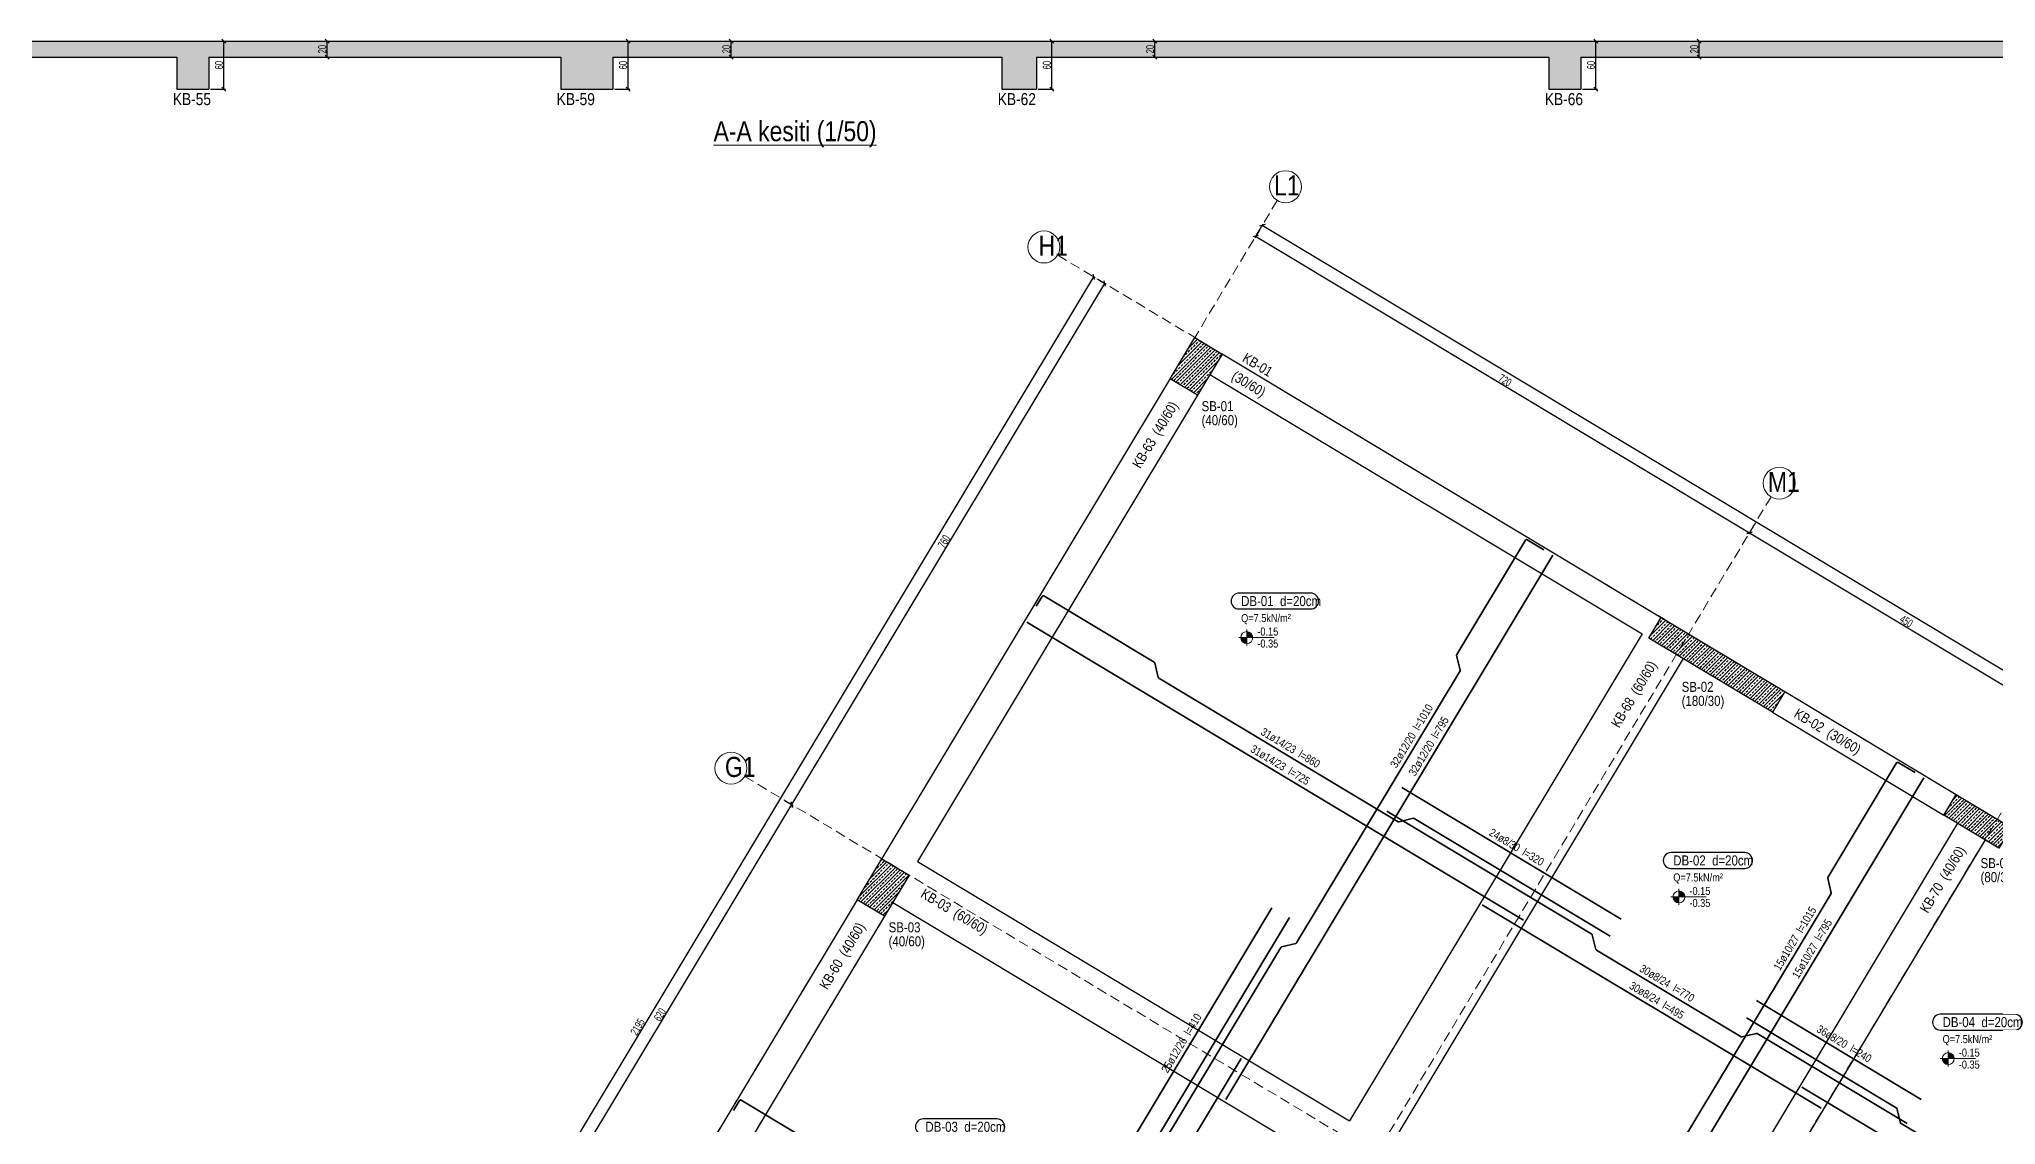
# Model space of a CAD drawing. Header units: millimetres. Extents: x 2068 to 9186, y 624 to 4235.
# Drawn here: x 4861 to 7306, y 2844 to 4202 of the extents above; entities that cross this region are included whole.
import ezdxf
from ezdxf.enums import TextEntityAlignment as Align

# ---------------------------------------------------------------- set-up
doc = ezdxf.new("R2010")
doc.units = ezdxf.units.MM
doc.linetypes.add('DASHED', pattern=[19.05, 12.7, -6.35])
for name, color, linetype, lineweight in [('AKS BALONU (BEYKENT)', 7, 'Continuous', 20), ('AKS CIZGISI (BEYKENT)', 252, 'DASHED', 20), ('AKS NO (BEYKENT)', 3, 'Continuous', 20), ('AKS OLCU (BEYKENT)', 200, 'Continuous', 20), ('DONATI (BEYKENT)', 4, 'Continuous', 35), ('DONATI YAZISI (BEYKENT)', 3, 'Continuous', 20), ('DOSEME ISMI (BEYKENT)', 9, 'Continuous', 20), ('DOSEME PAFTA (BEYKENT)', 3, 'Continuous', 20), ('DOSEME SINIRI (BEYKENT)', 2, 'Continuous', 30), ('KESIT ISMI (BEYKENT)', 6, 'Continuous', 20), ('KIRIS (BEYKENT)', 2, 'Continuous', 30), ('KIRIS ISMI (BEYKENT)', 40, 'Continuous', 20), ('KOLON (BEYKENT)', 3, 'Continuous', 30), ('KOLON ISMI (BEYKENT)', 91, 'Continuous', 20), ('KOT CIZGI (BEYKENT)', 120, 'Continuous', 20), ('KOT YAZI (BEYKENT)', 7, 'Continuous', 20), ('OLCU (BEYKENT)', 14, 'Continuous', 20), ('TARAMA (BEYKENT)', 252, 'Continuous', 25), ('YAZI (BEYKENT)', 140, 'Continuous', 20)]:
    doc.layers.add(name, color=color, linetype=linetype, lineweight=lineweight)
doc.styles.add('DONATI YAZISI (BEYKENT)', font='')
doc.styles.add('DSMOLC-50', font='bahnschrift light condensed', dxfattribs={"width": 0.75, "height": 10})
doc.styles.add('KLNOLC-25', font='bahnschrift light condensed', dxfattribs={"width": 0.75, "height": 10})
doc.styles.add('KOT (BEYKENT)', font='')
doc.styles.add('YAZI (BEYKENT)', font='')
doc.styles.get('DONATI YAZISI (BEYKENT)').set_extended_font_data('Bahnschrift Light Condensed')
doc.styles.get('KOT (BEYKENT)').set_extended_font_data('Bahnschrift Light Condensed')
doc.styles.get('YAZI (BEYKENT)').set_extended_font_data('Bahnschrift Light Condensed')
doc.dimstyles.new('DSMOLC-50', dxfattribs={"dimtxt": 10, "dimasz": 5, "dimexe": 2, "dimexo": 2, "dimgap": 1, "dimtad": 1, "dimdec": 1, "dimrnd": 0.5, "dimzin": 12, "dimdsep": 46, "dimtxsty": 'DSMOLC-50', "dimblk": 'OBLIQUE', "dimblk1": 'OBLIQUE', "dimblk2": 'OBLIQUE', "dimcen": 0, "dimclrt": 7, "dimadec": 0, "dimazin": 0, "dimtfac": 1, "dimtdec": 4, "dimtix": 1, "dimtmove": 2, "dimatfit": 3, "dimfxl": 1, "dimtzin": 0, "dimarcsym": 0})
pattern_1 = [(45, (900.76, 27.5714), (-4.4194174, 4.4194174), []), (45, (905.1795, 27.5714), (-4.4194174, 4.4194174), [3.125, -1.5625])]

# ---------------------------------------------------------------- blocks, each defined once
blk = doc.blocks.new('_Oblique')
at = {"color": 0, "linetype": 'ByBlock', "lineweight": -2}
blk.add_line((-0.5, -0.5), (0.5, 0.5), dxfattribs=at)
blk = doc.blocks.new('*D83')
at = {"layer": 'AKS OLCU (BEYKENT)', "color": 0, "lineweight": -2, "transparency": 16777216}
for p, q in [((6386.4, 3963.8), (6380.2, 3953.5)), ((6381.2, 3955.3), (6998.5, 3584.6)), ((7003.7, 3593.2), (6997.5, 3582.9))]:
    blk.add_line(p, q, dxfattribs=at)
at = {"layer": 'DEFPOINTS', "color": 0, "transparency": 16777216}
for p in [(6387.4, 3965.5), (6998.5, 3584.6), (7004.7, 3594.9)]:
    blk.add_point(p, dxfattribs=at)
at = {"layer": 'AKS OLCU (BEYKENT)', "color": 0, "lineweight": -2, "transparency": 16777216, "xscale": 5, "yscale": 5, "zscale": 5}
for p, rotation in [((6381.2, 3955.3), 149.0195588067495), ((6998.5, 3584.6), 329.0195588067495)]:
    blk.add_blockref('_Oblique', p, dxfattribs=dict(at, rotation=rotation))
at = {"layer": 'AKS OLCU (BEYKENT)', "color": 7, "transparency": 16777216, "insert": (6693, 3775.2), "char_height": 10, "attachment_point": 5, "rotation": 329.0196, "style": 'DSMOLC-50'}
blk.add_mtext('720', dxfattribs=at)
blk = doc.blocks.new('*D84')
at = {"layer": 'AKS OLCU (BEYKENT)', "color": 0, "lineweight": -2, "transparency": 16777216}
for p, q in [((7003.7, 3593.2), (6997.5, 3582.9)), ((6998.5, 3584.6), (7384.3, 3353)), ((7389.5, 3361.6), (7383.3, 3351.3))]:
    blk.add_line(p, q, dxfattribs=at)
at = {"layer": 'DEFPOINTS', "color": 0, "transparency": 16777216}
for p in [(7004.7, 3594.9), (7384.3, 3353), (7390.5, 3363.3)]:
    blk.add_point(p, dxfattribs=at)
at = {"layer": 'AKS OLCU (BEYKENT)', "color": 0, "lineweight": -2, "transparency": 16777216, "xscale": 5, "yscale": 5, "zscale": 5}
for p, rotation in [((6998.5, 3584.6), 149.0195588067495), ((7384.3, 3353), 329.0195588067495)]:
    blk.add_blockref('_Oblique', p, dxfattribs=dict(at, rotation=rotation))
at = {"layer": 'AKS OLCU (BEYKENT)', "color": 7, "transparency": 16777216, "insert": (7194.6, 3474), "char_height": 10, "attachment_point": 5, "rotation": 329.0196, "style": 'DSMOLC-50'}
blk.add_mtext('450', dxfattribs=at)
blk = doc.blocks.new('*D88')
at = {"layer": 'AKS OLCU (BEYKENT)', "color": 0, "lineweight": -2, "transparency": 16777216}
for p, q in [((6388.4, 3967.3), (6390.5, 3970.7)), ((6389.5, 3969), (9007.4, 2397.2)), ((9006.4, 2395.5), (9008.4, 2398.9))]:
    blk.add_line(p, q, dxfattribs=at)
at = {"layer": 'DEFPOINTS', "color": 0, "transparency": 16777216}
for p in [(6387.4, 3965.5), (9007.4, 2397.2), (9005.3, 2393.7)]:
    blk.add_point(p, dxfattribs=at)
at = {"layer": 'AKS OLCU (BEYKENT)', "color": 0, "lineweight": -2, "transparency": 16777216, "xscale": 5, "yscale": 5, "zscale": 5}
for p, rotation in [((6389.5, 3969), 149.0195588067495), ((9007.4, 2397.2), 329.0195588067495)]:
    blk.add_blockref('_Oblique', p, dxfattribs=dict(at, rotation=rotation))
at = {"layer": 'AKS OLCU (BEYKENT)', "color": 7, "transparency": 16777216, "insert": (7701.6, 3188.3), "char_height": 10, "attachment_point": 5, "rotation": 329.0196, "style": 'DSMOLC-50'}
blk.add_mtext('3053.5', dxfattribs=at)
blk = doc.blocks.new('*D127')
at = {"layer": 'AKS OLCU (BEYKENT)', "color": 0, "lineweight": -2, "transparency": 16777216}
for p, q in [((3534.5, 3118.6), (3536.5, 3122)), ((3535.5, 3120.3), (5258.7, 2085.7)), ((5257.7, 2083.9), (5259.8, 2087.4))]:
    blk.add_line(p, q, dxfattribs=at)
at = {"layer": 'DEFPOINTS', "color": 0, "transparency": 16777216}
for p in [(3533.4, 3116.9), (5256.7, 2082.2), (5258.7, 2085.7)]:
    blk.add_point(p, dxfattribs=at)
at = {"layer": 'AKS OLCU (BEYKENT)', "color": 0, "lineweight": -2, "transparency": 16777216, "xscale": 5, "yscale": 5, "zscale": 5}
for p, rotation in [((3535.5, 3120.3), 149.019697985541), ((5258.7, 2085.7), 329.019697985541)]:
    blk.add_blockref('_Oblique', p, dxfattribs=dict(at, rotation=rotation))
at = {"layer": 'AKS OLCU (BEYKENT)', "color": 7, "transparency": 16777216, "insert": (4400.3, 2608.2), "char_height": 10, "attachment_point": 5, "rotation": 329.0197, "style": 'DSMOLC-50'}
blk.add_mtext('2010', dxfattribs=at)
blk = doc.blocks.new('*D130')
at = {"layer": 'AKS OLCU (BEYKENT)', "color": 0, "lineweight": -2, "transparency": 16777216}
for p, q in [((5482.2, 2713.2), (5801.4, 3244.7)), ((5792.8, 3249.9), (5803.1, 3243.7)), ((5473.7, 2718.3), (5484, 2712.1))]:
    blk.add_line(p, q, dxfattribs=at)
at = {"layer": 'DEFPOINTS', "color": 0, "transparency": 16777216}
for p in [(5791.1, 3250.9), (5801.4, 3244.7), (5472, 2719.3)]:
    blk.add_point(p, dxfattribs=at)
at = {"layer": 'AKS OLCU (BEYKENT)', "color": 0, "lineweight": -2, "transparency": 16777216, "xscale": 5, "yscale": 5, "zscale": 5}
for p, rotation in [((5801.4, 3244.7), 59.02005445006816), ((5482.2, 2713.2), 239.0200544500682)]:
    blk.add_blockref('_Oblique', p, dxfattribs=dict(at, rotation=rotation))
at = {"layer": 'AKS OLCU (BEYKENT)', "color": 7, "transparency": 16777216, "insert": (5636.6, 2982.1), "char_height": 10, "attachment_point": 5, "rotation": 59.0201, "style": 'DSMOLC-50'}
blk.add_mtext('620', dxfattribs=at)
blk = doc.blocks.new('*D131')
at = {"layer": 'AKS OLCU (BEYKENT)', "color": 0, "lineweight": -2, "transparency": 16777216}
for p, q in [((5801.4, 3244.7), (6192.6, 3896.3)), ((6184, 3901.5), (6194.3, 3895.3)), ((5792.8, 3249.9), (5803.1, 3243.7))]:
    blk.add_line(p, q, dxfattribs=at)
at = {"layer": 'DEFPOINTS', "color": 0, "transparency": 16777216}
for p in [(6182.3, 3902.5), (6192.6, 3896.3), (5791.1, 3250.9)]:
    blk.add_point(p, dxfattribs=at)
at = {"layer": 'AKS OLCU (BEYKENT)', "color": 0, "lineweight": -2, "transparency": 16777216, "xscale": 5, "yscale": 5, "zscale": 5}
for p, rotation in [((6192.6, 3896.3), 59.02005445006816), ((5801.4, 3244.7), 239.0200544500682)]:
    blk.add_blockref('_Oblique', p, dxfattribs=dict(at, rotation=rotation))
at = {"layer": 'AKS OLCU (BEYKENT)', "color": 7, "transparency": 16777216, "insert": (5991.7, 3573.7), "char_height": 10, "attachment_point": 5, "rotation": 59.0201, "style": 'DSMOLC-50'}
blk.add_mtext('760', dxfattribs=at)
blk = doc.blocks.new('*D132')
at = {"layer": 'AKS OLCU (BEYKENT)', "color": 0, "lineweight": -2, "transparency": 16777216}
for p, q in [((5049, 2022.7), (6178.9, 3904.5)), ((6180.6, 3903.5), (6177.1, 3905.6)), ((5050.8, 2021.7), (5047.3, 2023.7))]:
    blk.add_line(p, q, dxfattribs=at)
at = {"layer": 'DEFPOINTS', "color": 0, "transparency": 16777216}
for p in [(6178.9, 3904.5), (6182.3, 3902.5), (5052.5, 2020.7)]:
    blk.add_point(p, dxfattribs=at)
at = {"layer": 'AKS OLCU (BEYKENT)', "color": 0, "lineweight": -2, "transparency": 16777216, "xscale": 5, "yscale": 5, "zscale": 5}
for p, rotation in [((6178.9, 3904.5), 59.02005445006816), ((5049, 2022.7), 239.0200544500682)]:
    blk.add_blockref('_Oblique', p, dxfattribs=dict(at, rotation=rotation))
at = {"layer": 'AKS OLCU (BEYKENT)', "color": 7, "transparency": 16777216, "insert": (5608.7, 2966.8), "char_height": 10, "attachment_point": 5, "rotation": 59.0201, "style": 'DSMOLC-50'}
blk.add_mtext('2195', dxfattribs=at)
blk = doc.blocks.new('*D143')
at = {"layer": 'DEFPOINTS', "color": 0, "transparency": 16777216}
for p in [(5072.7, 4199.3), (5091.6, 4199.3), (5072.7, 4139.3)]:
    blk.add_point(p, dxfattribs=at)
at = {"layer": 'OLCU (BEYKENT)', "color": 0, "lineweight": -2, "transparency": 16777216}
for p, q in [((5074.7, 4199.3), (5093.6, 4199.3)), ((5091.6, 4139.3), (5091.6, 4199.3)), ((5074.7, 4139.3), (5093.6, 4139.3))]:
    blk.add_line(p, q, dxfattribs=at)
at = {"layer": 'OLCU (BEYKENT)', "color": 0, "lineweight": -2, "transparency": 16777216, "xscale": 5, "yscale": 5, "zscale": 5}
for p, rotation in [((5091.6, 4199.3), 90), ((5091.6, 4139.3), 270)]:
    blk.add_blockref('_Oblique', p, dxfattribs=dict(at, rotation=rotation))
at = {"layer": 'OLCU (BEYKENT)', "color": 7, "lineweight": -3, "transparency": 16777216, "insert": (5085.5, 4169.3), "char_height": 10, "attachment_point": 5, "rotation": 90, "style": 'KLNOLC-25'}
blk.add_mtext('60', dxfattribs=at)
blk = doc.blocks.new('*D144')
at = {"layer": 'DEFPOINTS', "color": 0, "transparency": 16777216}
for p in [(5203, 4199.3), (5220.6, 4199.3), (5203, 4179.3)]:
    blk.add_point(p, dxfattribs=at)
at = {"layer": 'OLCU (BEYKENT)', "color": 0, "lineweight": -2, "transparency": 16777216}
for p, q in [((5205, 4199.3), (5222.6, 4199.3)), ((5220.6, 4179.3), (5220.6, 4199.3)), ((5205, 4179.3), (5222.6, 4179.3))]:
    blk.add_line(p, q, dxfattribs=at)
at = {"layer": 'OLCU (BEYKENT)', "color": 0, "lineweight": -2, "transparency": 16777216, "xscale": 5, "yscale": 5, "zscale": 5}
for p, rotation in [((5220.6, 4199.3), 90), ((5220.6, 4179.3), 270)]:
    blk.add_blockref('_Oblique', p, dxfattribs=dict(at, rotation=rotation))
at = {"layer": 'OLCU (BEYKENT)', "color": 7, "lineweight": -3, "transparency": 16777216, "insert": (5214.5, 4189.3), "char_height": 10, "attachment_point": 5, "rotation": 90, "style": 'KLNOLC-25'}
blk.add_mtext('20', dxfattribs=at)
blk = doc.blocks.new('*D145')
at = {"layer": 'DEFPOINTS', "color": 0, "transparency": 16777216}
for p in [(5577.9, 4199.3), (5596.8, 4199.3), (5577.9, 4139.3)]:
    blk.add_point(p, dxfattribs=at)
at = {"layer": 'OLCU (BEYKENT)', "color": 0, "lineweight": -2, "transparency": 16777216}
for p, q in [((5579.9, 4199.3), (5598.8, 4199.3)), ((5596.8, 4139.3), (5596.8, 4199.3)), ((5579.9, 4139.3), (5598.8, 4139.3))]:
    blk.add_line(p, q, dxfattribs=at)
at = {"layer": 'OLCU (BEYKENT)', "color": 0, "lineweight": -2, "transparency": 16777216, "xscale": 5, "yscale": 5, "zscale": 5}
for p, rotation in [((5596.8, 4199.3), 90), ((5596.8, 4139.3), 270)]:
    blk.add_blockref('_Oblique', p, dxfattribs=dict(at, rotation=rotation))
at = {"layer": 'OLCU (BEYKENT)', "color": 7, "lineweight": -3, "transparency": 16777216, "insert": (5590.7, 4169.3), "char_height": 10, "attachment_point": 5, "rotation": 90, "style": 'KLNOLC-25'}
blk.add_mtext('60', dxfattribs=at)
blk = doc.blocks.new('*D146')
at = {"layer": 'DEFPOINTS', "color": 0, "transparency": 16777216}
for p in [(5708.2, 4199.3), (5725.8, 4199.3), (5708.2, 4179.3)]:
    blk.add_point(p, dxfattribs=at)
at = {"layer": 'OLCU (BEYKENT)', "color": 0, "lineweight": -2, "transparency": 16777216}
for p, q in [((5710.2, 4199.3), (5727.8, 4199.3)), ((5725.8, 4179.3), (5725.8, 4199.3)), ((5710.2, 4179.3), (5727.8, 4179.3))]:
    blk.add_line(p, q, dxfattribs=at)
at = {"layer": 'OLCU (BEYKENT)', "color": 0, "lineweight": -2, "transparency": 16777216, "xscale": 5, "yscale": 5, "zscale": 5}
for p, rotation in [((5725.8, 4199.3), 90), ((5725.8, 4179.3), 270)]:
    blk.add_blockref('_Oblique', p, dxfattribs=dict(at, rotation=rotation))
at = {"layer": 'OLCU (BEYKENT)', "color": 7, "lineweight": -3, "transparency": 16777216, "insert": (5719.7, 4189.3), "char_height": 10, "attachment_point": 5, "rotation": 90, "style": 'KLNOLC-25'}
blk.add_mtext('20', dxfattribs=at)
blk = doc.blocks.new('*D147')
at = {"layer": 'DEFPOINTS', "color": 0, "transparency": 16777216}
for p in [(6107.5, 4199.3), (6126.4, 4199.3), (6107.5, 4139.3)]:
    blk.add_point(p, dxfattribs=at)
at = {"layer": 'OLCU (BEYKENT)', "color": 0, "lineweight": -2, "transparency": 16777216}
for p, q in [((6109.5, 4199.3), (6128.4, 4199.3)), ((6126.4, 4139.3), (6126.4, 4199.3)), ((6109.5, 4139.3), (6128.4, 4139.3))]:
    blk.add_line(p, q, dxfattribs=at)
at = {"layer": 'OLCU (BEYKENT)', "color": 0, "lineweight": -2, "transparency": 16777216, "xscale": 5, "yscale": 5, "zscale": 5}
for p, rotation in [((6126.4, 4199.3), 90), ((6126.4, 4139.3), 270)]:
    blk.add_blockref('_Oblique', p, dxfattribs=dict(at, rotation=rotation))
at = {"layer": 'OLCU (BEYKENT)', "color": 7, "lineweight": -3, "transparency": 16777216, "insert": (6120.3, 4169.3), "char_height": 10, "attachment_point": 5, "rotation": 90, "style": 'KLNOLC-25'}
blk.add_mtext('60', dxfattribs=at)
blk = doc.blocks.new('*D148')
at = {"layer": 'DEFPOINTS', "color": 0, "transparency": 16777216}
for p in [(6237.8, 4199.3), (6255.4, 4199.3), (6237.8, 4179.3)]:
    blk.add_point(p, dxfattribs=at)
at = {"layer": 'OLCU (BEYKENT)', "color": 0, "lineweight": -2, "transparency": 16777216}
for p, q in [((6239.8, 4199.3), (6257.4, 4199.3)), ((6255.4, 4179.3), (6255.4, 4199.3)), ((6239.8, 4179.3), (6257.4, 4179.3))]:
    blk.add_line(p, q, dxfattribs=at)
at = {"layer": 'OLCU (BEYKENT)', "color": 0, "lineweight": -2, "transparency": 16777216, "xscale": 5, "yscale": 5, "zscale": 5}
for p, rotation in [((6255.4, 4199.3), 90), ((6255.4, 4179.3), 270)]:
    blk.add_blockref('_Oblique', p, dxfattribs=dict(at, rotation=rotation))
at = {"layer": 'OLCU (BEYKENT)', "color": 7, "lineweight": -3, "transparency": 16777216, "insert": (6249.2, 4189.3), "char_height": 10, "attachment_point": 5, "rotation": 90, "style": 'KLNOLC-25'}
blk.add_mtext('20', dxfattribs=at)
blk = doc.blocks.new('*D149')
at = {"layer": 'DEFPOINTS', "color": 0, "transparency": 16777216}
for p in [(6787.7, 4199.3), (6806.6, 4199.3), (6787.7, 4139.3)]:
    blk.add_point(p, dxfattribs=at)
at = {"layer": 'OLCU (BEYKENT)', "color": 0, "lineweight": -2, "transparency": 16777216}
for p, q in [((6789.7, 4199.3), (6808.6, 4199.3)), ((6806.6, 4139.3), (6806.6, 4199.3)), ((6789.7, 4139.3), (6808.6, 4139.3))]:
    blk.add_line(p, q, dxfattribs=at)
at = {"layer": 'OLCU (BEYKENT)', "color": 0, "lineweight": -2, "transparency": 16777216, "xscale": 5, "yscale": 5, "zscale": 5}
for p, rotation in [((6806.6, 4199.3), 90), ((6806.6, 4139.3), 270)]:
    blk.add_blockref('_Oblique', p, dxfattribs=dict(at, rotation=rotation))
at = {"layer": 'OLCU (BEYKENT)', "color": 7, "lineweight": -3, "transparency": 16777216, "insert": (6800.5, 4169.3), "char_height": 10, "attachment_point": 5, "rotation": 90, "style": 'KLNOLC-25'}
blk.add_mtext('60', dxfattribs=at)
blk = doc.blocks.new('*D150')
at = {"layer": 'DEFPOINTS', "color": 0, "transparency": 16777216}
for p in [(6918, 4199.3), (6935.6, 4199.3), (6918, 4179.3)]:
    blk.add_point(p, dxfattribs=at)
at = {"layer": 'OLCU (BEYKENT)', "color": 0, "lineweight": -2, "transparency": 16777216}
for p, q in [((6920, 4199.3), (6937.6, 4199.3)), ((6935.6, 4179.3), (6935.6, 4199.3)), ((6920, 4179.3), (6937.6, 4179.3))]:
    blk.add_line(p, q, dxfattribs=at)
at = {"layer": 'OLCU (BEYKENT)', "color": 0, "lineweight": -2, "transparency": 16777216, "xscale": 5, "yscale": 5, "zscale": 5}
for p, rotation in [((6935.6, 4199.3), 90), ((6935.6, 4179.3), 270)]:
    blk.add_blockref('_Oblique', p, dxfattribs=dict(at, rotation=rotation))
at = {"layer": 'OLCU (BEYKENT)', "color": 7, "lineweight": -3, "transparency": 16777216, "insert": (6929.5, 4189.3), "char_height": 10, "attachment_point": 5, "rotation": 90, "style": 'KLNOLC-25'}
blk.add_mtext('20', dxfattribs=at)

msp = doc.modelspace()

# ---------------------------------------------------------------- hatches: boundary and pattern name
at = {"layer": 'KOT CIZGI (BEYKENT)'}
h = msp.add_hatch(color=256, dxfattribs=at)
h.dxf.hatch_style = 1
h.paths.add_polyline_path([(6370.18, 3453.59), (6362.68, 3453.59, 0.4142136), (6370.18, 3446.09)])
h = msp.add_hatch(color=256, dxfattribs=at)
h.dxf.hatch_style = 1
h.paths.add_polyline_path([(6370.18, 3461.09), (6370.18, 3453.59), (6377.68, 3453.59, 0.4142136)])
h = msp.add_hatch(color=256, dxfattribs=at)
h.dxf.hatch_style = 1
h.paths.add_polyline_path([(6910.31, 3136.8), (6910.31, 3129.3), (6917.81, 3129.3, 0.4142136)])
h = msp.add_hatch(color=256, dxfattribs=at)
h.dxf.hatch_style = 1
h.paths.add_polyline_path([(6910.31, 3129.3), (6902.81, 3129.3, 0.4142136), (6910.31, 3121.8)])
h = msp.add_hatch(color=256, dxfattribs=at)
h.dxf.hatch_style = 1
h.paths.add_polyline_path([(7246.96, 2927.18), (7239.46, 2927.18, 0.4142136), (7246.96, 2919.68)])
h = msp.add_hatch(color=256, dxfattribs=at)
h.dxf.hatch_style = 1
h.paths.add_polyline_path([(7246.96, 2934.68), (7246.96, 2927.18), (7254.46, 2927.18, 0.4142136)])
at = {"layer": 'TARAMA (BEYKENT)', "lineweight": -3}
h = msp.add_hatch(dxfattribs=at)
h.set_pattern_fill('ANSI33', color=256)
h.set_pattern_definition([(45, (900.76, -61.697), (-4.490128, 4.490128), []), (45, (905.25, -61.697), (-4.490128, 4.490128), [3.175, -1.5875])])
h.paths.add_polyline_path([(2832.72, 4179.31), (3367.65, 4179.31), (3367.65, 4139.31), (3407.72, 4139.31), (3407.72, 4179.31), (3892.13, 4179.31), (3892.13, 4139.31), (3932.15, 4139.31), (3932.15, 4179.31), (4324.84, 4179.31), (4324.84, 4139.31), (4366.04, 4139.31), (4366.04, 4179.31), (5032.73, 4179.31), (5032.73, 4139.31), (5072.72, 4139.31), (5072.72, 4179.31), (5512.55, 4179.31), (5512.55, 4139.31), (5577.94, 4139.31), (5577.94, 4179.31), (6063.87, 4179.31), (6063.87, 4139.31), (6107.47, 4139.31), (6107.47, 4179.31), (6747.72, 4179.31), (6747.72, 4139.31), (6787.72, 4139.31), (6787.72, 4179.31), (7637.72, 4179.31), (7637.72, 4139.31), (7677.72, 4139.31), (7677.72, 4179.31), (8185.02, 4179.31), (8185.02, 4139.31), (8227.18, 4139.31), (8227.18, 4179.31), (8892.72, 4179.31), (8892.72, 4139.31), (8922.8, 4139.31), (8922.8, 4199.31), (2802.72, 4199.31), (2802.72, 4139.31), (2832.72, 4139.31)])
at = {"layer": 'TARAMA (BEYKENT)'}
h = msp.add_hatch(dxfattribs=at)
h.set_pattern_fill('ANSI33', color=256, style=0, pattern_type=0)
h.set_pattern_definition(pattern_1)
h.paths.add_polyline_path([(6305.25, 3828.69), (6339.54, 3808.1), (6308.65, 3756.66), (6274.36, 3777.25)], flags=0)
h = msp.add_hatch(dxfattribs=at)
h.set_pattern_fill('ANSI33', color=256, style=0, pattern_type=0)
h.set_pattern_definition(pattern_1)
h.paths.add_polyline_path([(6888.24, 3478.67), (7042.56, 3386.01), (7027.12, 3360.29), (6872.8, 3452.95)], flags=0)
h = msp.add_hatch(dxfattribs=at)
h.set_pattern_fill('ANSI33', color=256, style=0, pattern_type=0)
h.set_pattern_definition(pattern_1)
h.paths.add_polyline_path([(7256.9, 3257.33), (7325.48, 3216.15), (7310.04, 3190.43), (7241.45, 3231.61)], flags=0)
h = msp.add_hatch(dxfattribs=at)
h.set_pattern_fill('ANSI33', color=256, style=0, pattern_type=0)
h.set_pattern_definition(pattern_1)
h.paths.add_polyline_path([(5914.04, 3177.11), (5948.33, 3156.52), (5917.45, 3105.08), (5883.15, 3125.67)], flags=0)

# ---------------------------------------------------------------- linework, layer by layer
at = {"layer": 'AKS BALONU (BEYKENT)'}
for centre in [(6418.49, 4017.31), (6116.62, 3941.91), (7035.78, 3646.69), (5725.42, 3290.33)]:
    msp.add_circle(centre, 20, dxfattribs=at)
at = {"layer": 'AKS CIZGISI (BEYKENT)'}
for p, q in [((6408.19, 4000.16), (4865.37, 1430.47)), ((6133.77, 3931.62), (8922.72, 2257.17)), ((7025.48, 3629.55), (5899.98, 1754.94)), ((7411.29, 3397.91), (6387.9, 1693.4)), ((5742.56, 3280.03), (8027.16, 1908.43))]:
    msp.add_line(p, q, dxfattribs=at)
at = {"layer": 'DONATI (BEYKENT)'}
for points in [[(6218.64, 2742.99), (6412.59, 3066.02, -0.1989124), (6413.51, 3066.7), (6431.51, 3071.2, 0.1989124), (6432.44, 3071.88), (6636.67, 3412.04, 0.1989124), (6636.83, 3413.17), (6632.34, 3431.18, -0.1989124), (6632.51, 3432.31), (6718.41, 3575.38, -0.4142136), (6720.46, 3575.89), (6741.47, 3563.28)], [(6106.96, 3492.64), (6114.41, 3505.06, -0.4142136), (6116.47, 3505.57), (6254.41, 3422.76, -0.1989124), (6255.09, 3421.83), (6259.59, 3403.83, 0.1989124), (6260.27, 3402.91), (6559.28, 3223.38, 0.1989124), (6560.42, 3223.22), (6578.42, 3227.71, -0.1989124), (6579.56, 3227.54), (6824.57, 3080.44)], [(6680.04, 2460.13), (6876.56, 2787.45, -0.1989124), (6877.48, 2788.14), (6895.49, 2792.63, 0.1989124), (6896.41, 2793.31), (7100.64, 3133.47, 0.1989124), (7100.81, 3134.61), (7096.31, 3152.61, -0.1989124), (7096.48, 3153.75), (7182.38, 3296.81, -0.4142136), (7184.44, 3297.33), (7205.45, 3284.71)], [(6545.41, 3236.38), (6801.4, 3082.68, -0.1989124), (6802.08, 3081.76), (6806.58, 3063.76, 0.1989124), (6807.26, 3062.84), (6987.95, 2954.35, 0.1989124), (6989.09, 2954.18), (7007.09, 2958.68, -0.1989124), (7008.23, 2958.51), (7195.62, 2846)], [(5832.32, 2118.97), (6019.02, 2429.93, -0.1989124), (6019.94, 2430.62), (6037.95, 2435.11, 0.1989124), (6038.87, 2435.8), (6234.58, 2761.76, 0.1989124), (6234.75, 2762.89), (6230.25, 2780.9, -0.1989124), (6230.42, 2782.03), (6423.45, 3103.54)], [(6994.77, 2978.25), (7182.06, 2865.8, -0.1989124), (7182.74, 2864.88), (7187.24, 2846.88, 0.1989124), (7187.92, 2845.95), (7363.47, 2740.56, 0.1989124), (7364.6, 2740.39), (7382.61, 2744.88, -0.1989124), (7383.74, 2744.71), (7636.4, 2593.02)], [(5728.52, 2862.32), (5735.98, 2874.75, -0.4142136), (5738.04, 2875.27), (5875.97, 2792.45, -0.1989124), (5876.65, 2791.53), (5881.15, 2773.53, 0.1989124), (5881.83, 2772.6), (6180.85, 2593.08, 0.1989124), (6181.98, 2592.91), (6199.99, 2597.4, -0.1989124), (6201.12, 2597.23), (6446.13, 2450.14)]]:
    msp.add_lwpolyline(points, format="xyb", dxfattribs=at)
for points in [[(6343.91, 2875.86), (6752.61, 3556.59)], [(6095.11, 3472.91), (6715.84, 3100.23)], [(6807.88, 2597.3), (7216.59, 3278.02)], [(6563.81, 3266.15), (6838.17, 3101.43)], [(6190.62, 2764.31), (6401.66, 3115.81)], [(6664.4, 3119.45), (7087.93, 2865.17)], [(7007.49, 2999.77), (7213.25, 2876.23)], [(5963.15, 2261.1), (6363.13, 2927.31)], [(7063.92, 2891.24), (7478.88, 2642.1)]]:
    msp.add_lwpolyline(points, dxfattribs=at)
at = {"layer": 'DOSEME PAFTA (BEYKENT)', "lineweight": -3}
for points in [[(6360.47, 3489.31), (6450.08, 3489.31, 1), (6450.08, 3509.09), (6360.47, 3509.09, 1)], [(6900.59, 3165.02), (6992.52, 3165.02, 1), (6992.52, 3184.8), (6900.59, 3184.8, 1)], [(7237.24, 2962.89), (7329.73, 2962.89, 1), (7329.73, 2982.68), (7237.24, 2982.68, 1)], [(5965.83, 2832.01), (6057.7, 2832.01, 1), (6057.7, 2851.79), (5965.83, 2851.79, 1)]]:
    msp.add_lwpolyline(points, format="xyb", close=True, dxfattribs=at)
at = {"layer": 'DOSEME SINIRI (BEYKENT)'}
for p, q in [((2802.72, 4199.31), (8922.8, 4199.31)), ((4366.04, 4179.31), (5032.73, 4179.31)), ((5032.73, 4179.31), (5032.73, 4139.31)), ((5072.72, 4179.31), (5072.72, 4139.31)), ((5072.72, 4179.31), (5512.55, 4179.31)), ((5512.55, 4179.31), (5512.55, 4139.31)), ((5577.94, 4179.31), (5577.94, 4139.31)), ((5577.94, 4179.31), (6063.87, 4179.31)), ((6063.87, 4179.31), (6063.87, 4139.31)), ((6107.47, 4179.31), (6107.47, 4139.31)), ((6107.47, 4179.31), (6747.72, 4179.31)), ((6747.72, 4179.31), (6747.72, 4139.31)), ((6787.72, 4179.31), (6787.72, 4139.31)), ((6787.72, 4179.31), (7637.72, 4179.31)), ((5032.73, 4139.31), (5072.72, 4139.31)), ((5512.55, 4139.31), (5577.94, 4139.31)), ((6063.87, 4139.31), (6107.47, 4139.31)), ((6747.72, 4139.31), (6787.72, 4139.31))]:
    msp.add_line(p, q, dxfattribs=at)
at = {"layer": 'KIRIS (BEYKENT)'}
for p, q in [((6339.45, 3808.15), (6888.24, 3478.66)), ((6274.4, 3777.35), (5914.08, 3177.21)), ((6324.01, 3782.44), (6864.22, 3458.09)), ((6308.69, 3756.76), (5958.63, 3173.67)), ((6864.22, 3458.09), (6498.75, 2849.38)), ((6915.72, 3427.3), (6550.19, 2818.5)), ((7042.56, 3386.01), (7256.89, 3257.32)), ((7027.12, 3360.29), (7241.45, 3231.61)), ((7258.65, 3221.4), (6893.13, 2612.6)), ((7292.94, 3200.81), (6927.43, 2592.01)), ((5958.63, 3173.67), (6498.75, 2849.38)), ((5883.19, 3125.77), (5594.93, 2645.66)), ((5927.65, 3122.27), (6467.87, 2797.94)), ((5917.48, 3105.18), (5629.23, 2625.07))]:
    msp.add_line(p, q, dxfattribs=at)
at = {"layer": 'KOLON (BEYKENT)'}
for points in [[(6305.25, 3828.69), (6339.54, 3808.1), (6308.65, 3756.66), (6274.36, 3777.25)], [(6888.24, 3478.67), (7042.56, 3386.01), (7027.12, 3360.29), (6872.8, 3452.95)], [(7256.9, 3257.33), (7325.48, 3216.15), (7310.04, 3190.43), (7241.45, 3231.61)], [(5914.04, 3177.11), (5948.33, 3156.52), (5917.45, 3105.08), (5883.15, 3125.67)]]:
    msp.add_lwpolyline(points, close=True, dxfattribs=at)
at = {"layer": 'KOT CIZGI (BEYKENT)'}
for p, q in [((6360.18, 3453.59), (6404.21, 3453.59)), ((6370.18, 3463.59), (6370.18, 3443.59)), ((6910.31, 3139.3), (6910.31, 3119.3)), ((6900.31, 3129.3), (6944.33, 3129.3)), ((7246.96, 2937.18), (7246.96, 2917.18)), ((7236.96, 2927.18), (7280.99, 2927.18))]:
    msp.add_line(p, q, dxfattribs=at)
for centre in [(6370.18, 3453.59), (6910.31, 3129.3), (7246.96, 2927.18)]:
    msp.add_circle(centre, 7.5, dxfattribs=at)

# ---------------------------------------------------------------- texts
at = {"layer": 'AKS NO (BEYKENT)', "style": 'YAZI (BEYKENT)'}
for s, p in [('L1', (6404.27, 4006.31)), ('H1', (6109.84, 3930.91)), ('M1', (7021.54, 3635.69)), ('G1', (5717.82, 3279.33))]:
    msp.add_text(s, height=25, dxfattribs=at).set_placement(p)
at = {"layer": 'DONATI YAZISI (BEYKENT)', "style": 'DONATI YAZISI (BEYKENT)'}
for s, rotation, p in [(' 32ø12/20  l=1010', 59, (6575.28, 3329.23)), (' 32ø12/20  l=795', 59, (6596.72, 3316.36)), (' 31ø14/23  l=860', 329, (6423.49, 3316.57)), (' 31ø14/23  l=725', 329, (6410.63, 3295.14)), (' 24ø8/30  l=320', 329, (6706.14, 3192.37)), (' 15ø10/27  l=1015', 59, (7054.48, 3076.02)), (' 15ø10/27  l=795', 59, (7075.91, 3063.15)), (' 30ø8/24  l=770', 329, (6894.18, 3022.31)), (' 30ø8/24  l=495', 329, (6881.31, 3000.88)), (' 25ø12/26  l=410', 59, (6287.56, 2945.21)), (' 36ø8/20  l=240', 329, (7115.52, 2946.58))]:
    msp.add_text(s, height=10, rotation=rotation, dxfattribs=at).set_placement(p, align=Align.MIDDLE_CENTER)
at = {"layer": 'DOSEME ISMI (BEYKENT)', "style": 'YAZI (BEYKENT)'}
for s, p in [('DB-01  d=20cm', (6363.11, 3492.96)), ('DB-02  d=20cm', (6903.23, 3168.67)), ('DB-04  d=20cm', (7239.88, 2966.55)), ('DB-03  d=20cm', (5968.47, 2835.67))]:
    msp.add_text(s, height=12.5, dxfattribs=at).set_placement(p)
at = {"layer": 'KESIT ISMI (BEYKENT)', "style": 'YAZI (BEYKENT)'}
msp.add_text('%%UA-A kesiti (1/50)', height=25, dxfattribs=at).set_placement((5703.7, 4074.18))
at = {"layer": 'KIRIS ISMI (BEYKENT)', "style": 'YAZI (BEYKENT)'}
for s, p in [('KB-55', (5027.73, 4119.31)), ('KB-59', (5507.55, 4119.31)), ('KB-62', (6058.87, 4119.31)), ('KB-66', (6742.72, 4119.31))]:
    msp.add_text(s, height=15, dxfattribs=at).set_placement(p)
for s, rotation, p in [('KB-01', 329.01956, (6363.46, 3799.57)), ('(30/60)', 329.01956, (6349.95, 3777.06)), ('KB-63  (40/60)', 59.01964, (6236.98, 3664.03)), ('KB-68  (60/60)', 59.01964, (6835.42, 3339.68)), ('KB-02  (30/60)', 329.01956, (7053.05, 3354.92)), ('KB-70  (40/60)', 59.01962, (7221.27, 3108.14)), ('KB-03  (60/60)', 329.01956, (5961.49, 3129.67)), ('KB-60  (40/60)', 59.01965, (5845.79, 3012.46))]:
    msp.add_text(s, height=12.5, rotation=rotation, dxfattribs=at).set_placement(p)
at = {"layer": 'KOLON ISMI (BEYKENT)', "style": 'YAZI (BEYKENT)'}
for s, p in [('SB-01', (6313.65, 3736.66)), ('(40/60)', (6313.65, 3719.16)), ('SB-02', (6913.74, 3385.7)), ('(180/30)', (6913.74, 3368.2)), ('SB-04', (7287.32, 3165.31)), ('(80/30)', (7287.32, 3147.81)), ('SB-03', (5922.45, 3085.08)), ('(40/60)', (5922.45, 3067.58))]:
    msp.add_text(s, height=12.5, dxfattribs=at).set_placement(p)
at = {"layer": 'KOT YAZI (BEYKENT)', "style": 'KOT (BEYKENT)'}
for s, p in [(' -0.15', (6380.18, 3456.09)), (' -0.35', (6380.18, 3441.09)), (' -0.15', (6920.31, 3131.8)), (' -0.35', (6920.31, 3116.8)), (' -0.15', (7256.96, 2929.68)), (' -0.35', (7256.96, 2914.68))]:
    msp.add_text(s, height=10, dxfattribs=at).set_placement(p)
at = {"layer": 'YAZI (BEYKENT)', "style": 'YAZI (BEYKENT)'}
for p in [(6363.11, 3472.96), (6903.23, 3148.67), (7239.88, 2946.55)]:
    msp.add_text('Q=7.5kN/m²', height=10, dxfattribs=at).set_placement(p)

# ---------------------------------------------------------------- dimensions: what is measured, and where the dimension line sits
at = {"layer": 'AKS OLCU (BEYKENT)'}
for base, p1, p2, angle, picture, middle in [((6998.52, 3584.64), (6387.41, 3965.54), (7004.69, 3594.92), 329.01956, '*D83', (6693.01, 3775.18)), ((9007.39, 2397.18), (6387.41, 3965.54), (9005.33, 2393.75), 329.01956, '*D88', (7701.57, 3188.31)), ((6178.86, 3904.54), (5052.47, 2020.65), (6182.29, 3902.48), 59.02005, '*D132', (5608.72, 2966.77)), ((6192.58, 3896.31), (5791.09, 3250.9), (6182.29, 3902.48), 59.02005, '*D131', (5991.75, 3573.66)), ((7384.32, 3353), (7004.69, 3594.92), (7390.5, 3363.29), 329.01956, '*D84', (7194.56, 3474.05)), ((5801.38, 3244.72), (5471.95, 2719.35), (5791.09, 3250.9), 59.02005, '*D130', (5636.58, 2982.09)), ((5258.74, 2085.65), (3533.43, 3116.85), (5256.68, 2082.22), 329.0197, '*D127', (4400.25, 2608.2))]:
    dim = msp.add_linear_dim(base=base, p1=p1, p2=p2, angle=angle, dimstyle='DSMOLC-50', dxfattribs=at)
    dim.commit()
    dim.dimension.update_dxf_attribs({"geometry": picture, "text_midpoint": middle})
at = {"layer": 'OLCU (BEYKENT)', "lineweight": -3}
for base, p1, p2, picture, middle in [((5091.62, 4199.31), (5072.72, 4139.31), (5072.72, 4199.31), '*D143', (5085.52, 4169.31)), ((5220.6, 4199.31), (5203, 4179.31), (5203, 4199.31), '*D144', (5214.5, 4189.31)), ((5596.84, 4199.31), (5577.94, 4139.31), (5577.94, 4199.31), '*D145', (5590.73, 4169.31)), ((5725.82, 4199.31), (5708.21, 4179.31), (5708.21, 4199.31), '*D146', (5719.71, 4189.31)), ((6126.37, 4199.31), (6107.47, 4139.31), (6107.47, 4199.31), '*D147', (6120.27, 4169.31)), ((6255.35, 4199.31), (6237.75, 4179.31), (6237.75, 4199.31), '*D148', (6249.25, 4189.31)), ((6806.62, 4199.31), (6787.72, 4139.31), (6787.72, 4199.31), '*D149', (6800.52, 4169.31)), ((6935.6, 4199.31), (6918, 4179.31), (6918, 4199.31), '*D150', (6929.5, 4189.31))]:
    dim = msp.add_linear_dim(base=base, p1=p1, p2=p2, angle=90, dimstyle='DSMOLC-50', override={"dimtxsty": 'KLNOLC-25'}, dxfattribs=at)
    dim.commit()
    dim.dimension.update_dxf_attribs({"geometry": picture, "text_midpoint": middle})

doc.saveas('drawing.dxf')
